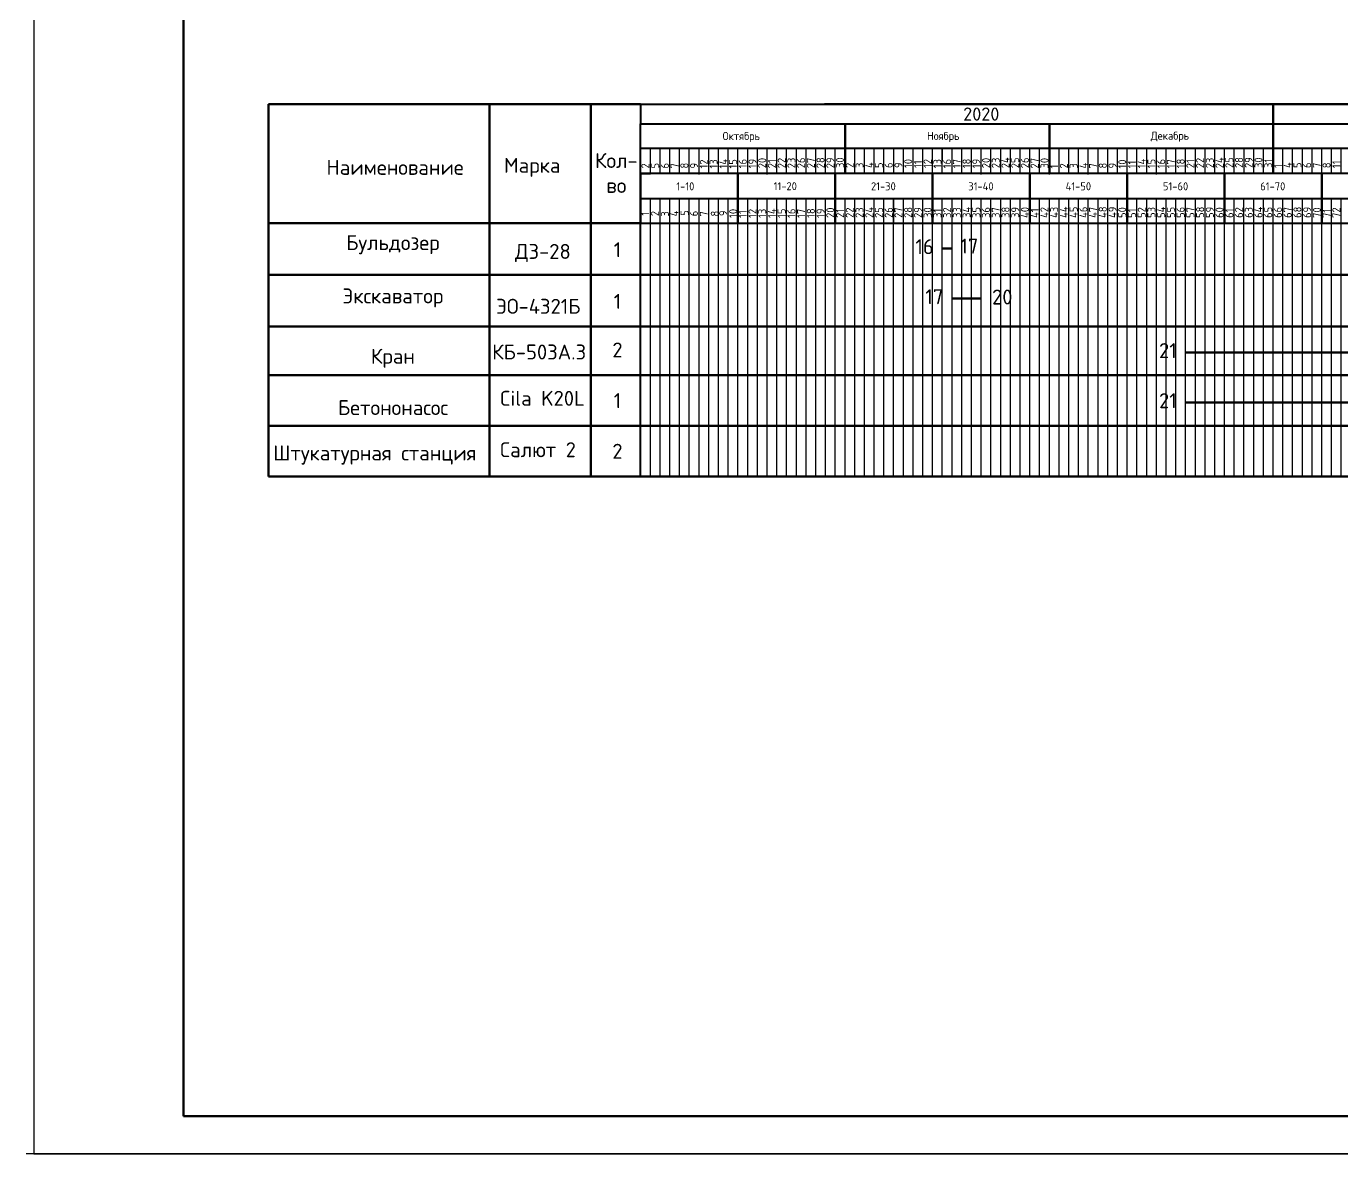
# Model space of a CAD drawing. Header units: millimetres. Extents: x -782 to 10910, y 3841 to 9763.
# Drawn here: x 3174.9 to 3350.6, y 8032.5 to 8183.1 of the extents above; entities that cross this region are included whole.
import ezdxf

# ---------------------------------------------------------------- set-up
doc = ezdxf.new("R2010")
doc.units = ezdxf.units.MM
doc.layers.add('05', color=7, linetype='Continuous', lineweight=50)
doc.layers.add('Штампы&Таблицы', color=1, linetype='Continuous', lineweight=70)
doc.layers.add('1STAIR2D', color=30, linetype='Continuous')
doc.layers.add('A0-08', color=101, linetype='Continuous')
doc.styles.add('GOST-2.304_Type-B', font='GOST_Common.ttf')
doc.styles.add('Isocpeur', font='isocpeur.ttf')
doc.styles.get("Standard").update_dxf_attribs({"font": 'isocpeur.ttf'})

msp = doc.modelspace()

# ---------------------------------------------------------------- linework, layer by layer
at = {"lineweight": 50}
for p, q in [((3207.26283, 8172.718009), (3207.263003, 8122.987953)), ((3207.262831, 8172.718009), (3256.981602, 8172.718009)), ((3236.794323, 8172.718009), (3236.794323, 8122.988062)), ((3250.310925, 8172.718009), (3250.311097, 8122.988112)), ((3341.482254, 8163.466761), (3341.482254, 8172.718009)), ((3284.282605, 8163.422195), (3284.282605, 8170.081709)), ((3311.583347, 8163.437413), (3311.583347, 8170.096928)), ((3269.981602, 8156.797852), (3269.981602, 8163.415446)), ((3282.981602, 8156.782467), (3282.981602, 8163.415446)), ((3295.981602, 8156.782467), (3295.981602, 8163.415446)), ((3308.981602, 8156.751696), (3308.981602, 8163.415446)), ((3321.981602, 8156.767082), (3321.981602, 8163.415446)), ((3334.981602, 8156.782467), (3334.981602, 8163.415446)), ((3347.981602, 8156.797852), (3347.981602, 8163.415446)), ((3207.26283, 8156.813238), (3256.981601, 8156.813238)), ((3297.281579, 8153.427345), (3298.581601, 8153.427345)), ((3207.26283, 8149.911071), (3997.981602, 8149.911071)), ((3298.581579, 8146.735921), (3302.481601, 8146.735921)), ((3207.262799, 8143.008905), (3997.981601, 8143.012144)), ((3329.781579, 8139.538037), (3671.681579, 8139.538037)), ((3207.26283, 8136.518067), (3997.981601, 8136.521306)), ((3329.781571, 8132.846824), (3671.681571, 8132.846824)), ((3207.26283, 8129.75301), (3997.981727, 8129.75594)), ((3207.26283, 8122.987953), (3997.981602, 8122.990883)), ((3207.26283, 8122.987953), (3997.981602, 8122.990883))]:
    msp.add_line(p, q, dxfattribs=at)
at = {"lineweight": -3}
for p, q in [((3256.982794, 8163.507719), (3256.983574, 8166.827387)), ((3258.282731, 8163.504613), (3258.282668, 8166.83114)), ((3259.582794, 8163.415446), (3259.583574, 8166.735115)), ((3260.882731, 8163.504613), (3260.883511, 8166.824282)), ((3266.082731, 8163.433176), (3266.082668, 8166.759703)), ((3267.382668, 8163.522343), (3267.382605, 8166.84887)), ((3268.682731, 8163.415619), (3268.683512, 8166.735287)), ((3269.982668, 8163.522343), (3269.983448, 8166.842012)), ((3275.182668, 8163.433349), (3275.182605, 8166.759875)), ((3276.482605, 8163.540073), (3276.482542, 8166.8666)), ((3277.782668, 8163.433349), (3277.783449, 8166.753017)), ((3279.082605, 8163.522516), (3279.083386, 8166.842184)), ((3281.682668, 8163.446389), (3281.683449, 8166.766058)), ((3284.282605, 8163.451078), (3284.282542, 8166.777605)), ((3285.582542, 8163.540246), (3285.582479, 8166.866773)), ((3286.882605, 8163.451078), (3286.883386, 8166.770747)), ((3288.182542, 8163.540246), (3288.183322, 8166.859914)), ((3293.382542, 8163.468808), (3293.382479, 8166.795335)), ((3294.682479, 8163.557976), (3294.682416, 8166.884503)), ((3294.682542, 8163.482022), (3294.683323, 8166.80169)), ((3295.982542, 8163.451251), (3295.983323, 8166.77092)), ((3297.282482, 8163.417516), (3297.283262, 8166.737185)), ((3302.482479, 8163.468981), (3302.482416, 8166.795508)), ((3303.782419, 8163.435246), (3303.782356, 8166.761773)), ((3305.082479, 8163.468981), (3305.08326, 8166.78865)), ((3306.382419, 8163.417689), (3306.383199, 8166.737357)), ((3307.68248, 8163.451423), (3307.68326, 8166.771092)), ((3308.982479, 8163.507719), (3308.98326, 8166.827387)), ((3311.582479, 8163.415446), (3311.58326, 8166.735115)), ((3312.882356, 8163.435419), (3312.882293, 8166.761946)), ((3315.482356, 8163.435419), (3315.483136, 8166.755087)), ((3318.082416, 8163.433176), (3318.082353, 8166.759703)), ((3320.682417, 8163.415619), (3320.683197, 8166.735287)), ((3321.982293, 8163.453149), (3321.98223, 8166.779676)), ((3324.582293, 8163.453149), (3324.583073, 8166.772817)), ((3327.182354, 8163.433349), (3327.18229, 8166.759875)), ((3329.782354, 8163.433349), (3329.783134, 8166.753017)), ((3331.08223, 8163.470879), (3331.082167, 8166.797405)), ((3333.68223, 8163.453321), (3333.683011, 8166.77299)), ((3333.682354, 8163.446389), (3333.683134, 8166.766058)), ((3336.28229, 8163.451078), (3336.282227, 8166.777605)), ((3338.88229, 8163.451078), (3338.883071, 8166.770747)), ((3340.182167, 8163.471051), (3340.182104, 8166.797578)), ((3342.782167, 8163.471051), (3342.782947, 8166.79072)), ((3345.382227, 8163.468808), (3345.382164, 8166.795335)), ((3346.682228, 8163.482022), (3346.683008, 8166.80169)), ((3347.982228, 8163.451251), (3347.983008, 8166.77092)), ((3349.282104, 8163.488781), (3349.282041, 8166.815308))]:
    msp.add_line(p, q, dxfattribs=at)
at = {"lineweight": 25}
for p, q in [((3256.982794, 8163.394571), (3256.982794, 8166.718754)), ((3258.282794, 8163.384675), (3258.282794, 8166.708858)), ((3259.582731, 8163.473843), (3259.582731, 8166.798025)), ((3260.882794, 8163.384675), (3260.882794, 8166.708858)), ((3262.182731, 8163.473843), (3262.182731, 8166.798025)), ((3262.182794, 8163.384675), (3262.182794, 8166.708858)), ((3263.482731, 8163.473843), (3263.482731, 8166.798025)), ((3263.482794, 8163.353905), (3263.482794, 8166.678087)), ((3264.782731, 8163.443072), (3264.782731, 8166.767254)), ((3264.782794, 8163.323134), (3264.782794, 8166.647316)), ((3266.082731, 8163.412301), (3266.082731, 8166.736484)), ((3267.382731, 8163.384848), (3267.382731, 8166.70903)), ((3268.682668, 8163.491573), (3268.682668, 8166.815755)), ((3269.982731, 8163.384848), (3269.982731, 8166.70903)), ((3271.282668, 8163.491573), (3271.282668, 8166.815755)), ((3271.282731, 8163.384848), (3271.282731, 8166.70903)), ((3272.582668, 8163.491573), (3272.582668, 8166.815755)), ((3272.582731, 8163.354077), (3272.582731, 8166.678259)), ((3273.882668, 8163.460802), (3273.882668, 8166.784984)), ((3273.882731, 8163.323307), (3273.882731, 8166.647489)), ((3275.182668, 8163.430031), (3275.182668, 8166.754214)), ((3276.482668, 8163.402578), (3276.482668, 8166.72676)), ((3277.782605, 8163.491745), (3277.782605, 8166.815927)), ((3279.082668, 8163.402578), (3279.082668, 8166.72676)), ((3280.382605, 8163.491745), (3280.382605, 8166.815927)), ((3280.382668, 8163.402578), (3280.382668, 8166.72676)), ((3281.682605, 8163.491745), (3281.682605, 8166.815927)), ((3281.682668, 8163.371807), (3281.682668, 8166.695989)), ((3282.982605, 8163.460975), (3282.982605, 8166.785157)), ((3282.982668, 8163.341037), (3282.982668, 8166.665219)), ((3284.282605, 8163.430204), (3284.282605, 8166.754386)), ((3285.582605, 8163.420308), (3285.582605, 8166.74449)), ((3286.882542, 8163.509475), (3286.882542, 8166.833657)), ((3288.182605, 8163.420308), (3288.182605, 8166.74449)), ((3289.482542, 8163.509475), (3289.482542, 8166.833657)), ((3289.482605, 8163.420308), (3289.482605, 8166.74449)), ((3290.782542, 8163.509475), (3290.782542, 8166.833657)), ((3290.782605, 8163.389537), (3290.782605, 8166.713719)), ((3292.082542, 8163.478704), (3292.082542, 8166.802887)), ((3292.082605, 8163.358766), (3292.082605, 8166.682949)), ((3293.382542, 8163.447934), (3293.382542, 8166.772116)), ((3294.682542, 8163.42048), (3294.682542, 8166.744663)), ((3295.982482, 8163.386746), (3295.982482, 8166.710928)), ((3297.282542, 8163.42048), (3297.282542, 8166.744663)), ((3298.582482, 8163.386746), (3298.582482, 8166.710928)), ((3298.582542, 8163.42048), (3298.582542, 8166.744663)), ((3299.882482, 8163.386746), (3299.882482, 8166.710928)), ((3299.882542, 8163.38971), (3299.882542, 8166.713892)), ((3301.182482, 8163.355975), (3301.182482, 8166.680157)), ((3301.182542, 8163.358939), (3301.182542, 8166.683121)), ((3302.482482, 8163.325204), (3302.482482, 8166.649386)), ((3303.782479, 8163.43821), (3303.782479, 8166.762392)), ((3305.082419, 8163.386918), (3305.082419, 8166.7111)), ((3306.382479, 8163.43821), (3306.382479, 8166.762392)), ((3307.682419, 8163.386918), (3307.682419, 8166.7111)), ((3307.682479, 8163.476948), (3307.682479, 8166.80113)), ((3307.682479, 8163.43821), (3307.682479, 8166.762392)), ((3308.982419, 8163.386918), (3308.982419, 8166.7111)), ((3308.982479, 8163.40744), (3308.982479, 8166.731622)), ((3310.282419, 8163.356147), (3310.282419, 8166.68033)), ((3310.282479, 8163.384675), (3310.282479, 8166.708858)), ((3311.582419, 8163.325377), (3311.582419, 8166.649559)), ((3312.882479, 8163.384675), (3312.882479, 8166.708858)), ((3314.182356, 8163.404648), (3314.182356, 8166.72883)), ((3314.182479, 8163.384675), (3314.182479, 8166.708858)), ((3315.482479, 8163.353905), (3315.482479, 8166.678087)), ((3316.782356, 8163.404648), (3316.782356, 8166.72883)), ((3316.782479, 8163.323134), (3316.782479, 8166.647316)), ((3318.082356, 8163.404648), (3318.082356, 8166.72883)), ((3319.382356, 8163.373877), (3319.382356, 8166.69806)), ((3319.382417, 8163.384848), (3319.382417, 8166.70903)), ((3320.682356, 8163.343107), (3320.682356, 8166.667289)), ((3321.982417, 8163.384848), (3321.982417, 8166.70903)), ((3323.282293, 8163.422378), (3323.282293, 8166.74656)), ((3323.282417, 8163.384848), (3323.282417, 8166.70903)), ((3324.582417, 8163.354077), (3324.582417, 8166.678259)), ((3325.882293, 8163.422378), (3325.882293, 8166.74656)), ((3325.882417, 8163.323307), (3325.882417, 8166.647489)), ((3327.182293, 8163.422378), (3327.182293, 8166.74656)), ((3328.482293, 8163.391607), (3328.482293, 8166.71579)), ((3328.482354, 8163.402578), (3328.482354, 8166.72676)), ((3329.782293, 8163.360837), (3329.782293, 8166.685019)), ((3331.082354, 8163.402578), (3331.082354, 8166.72676)), ((3332.38223, 8163.422551), (3332.38223, 8166.746733)), ((3332.382354, 8163.402578), (3332.382354, 8166.72676)), ((3333.682354, 8163.371807), (3333.682354, 8166.695989)), ((3334.98223, 8163.422551), (3334.98223, 8166.746733)), ((3334.982354, 8163.341037), (3334.982354, 8166.665219)), ((3336.28223, 8163.422551), (3336.28223, 8166.746733)), ((3337.58223, 8163.39178), (3337.58223, 8166.715962)), ((3337.58229, 8163.420308), (3337.58229, 8166.74449)), ((3338.88223, 8163.361009), (3338.88223, 8166.685191)), ((3340.18229, 8163.420308), (3340.18229, 8166.74449)), ((3341.482167, 8163.44028), (3341.482167, 8166.764463)), ((3341.48229, 8163.420308), (3341.48229, 8166.74449)), ((3342.78229, 8163.389537), (3342.78229, 8166.713719)), ((3344.082167, 8163.44028), (3344.082167, 8166.764463)), ((3344.08229, 8163.358766), (3344.08229, 8166.682949)), ((3345.382167, 8163.44028), (3345.382167, 8166.764463)), ((3346.682167, 8163.40951), (3346.682167, 8166.733692)), ((3346.682228, 8163.42048), (3346.682228, 8166.744663)), ((3347.982167, 8163.378739), (3347.982167, 8166.702921)), ((3349.282228, 8163.42048), (3349.282228, 8166.744663)), ((3350.582105, 8163.387781), (3350.582105, 8166.711963)), ((3350.582228, 8163.42048), (3350.582228, 8166.744663)), ((3256.981602, 8163.415446), (3258.281602, 8163.415446)), ((3256.981602, 8160.122034), (3258.281602, 8160.122034)), ((3258.281601, 8122.988142), (3258.281601, 8160.106649)), ((3258.281602, 8156.797852), (3258.281602, 8160.122034)), ((3258.281602, 8156.797852), (3258.281602, 8160.122034)), ((3259.581601, 8122.988147), (3259.581601, 8160.106649)), ((3259.581602, 8156.797852), (3259.581602, 8160.122034)), ((3259.581602, 8156.797852), (3259.581602, 8160.122034)), ((3260.881601, 8122.988152), (3260.881601, 8160.106649)), ((3260.881602, 8156.797852), (3260.881602, 8160.13742)), ((3262.181601, 8122.988156), (3262.181601, 8160.106649)), ((3262.181602, 8156.782467), (3262.181602, 8160.106649)), ((3262.181602, 8156.782467), (3262.181602, 8160.106649)), ((3263.481601, 8122.988161), (3263.481601, 8160.106649)), ((3263.481602, 8156.782467), (3263.481602, 8160.106649)), ((3263.481602, 8156.782467), (3263.481602, 8160.106649)), ((3264.781601, 8122.988166), (3264.781601, 8160.106649)), ((3264.781602, 8156.782467), (3264.781602, 8160.122034)), ((3266.081601, 8122.988171), (3266.081601, 8160.106649)), ((3266.081602, 8156.797852), (3266.081602, 8160.122034)), ((3266.081602, 8156.797852), (3266.081602, 8160.122034)), ((3267.381601, 8122.988176), (3267.381601, 8160.106649)), ((3267.381602, 8156.797852), (3267.381602, 8160.122034)), ((3267.381602, 8156.797852), (3267.381602, 8160.122034)), ((3268.681601, 8122.98818), (3268.681601, 8160.106649)), ((3268.681602, 8156.797852), (3268.681602, 8160.13742)), ((3269.981601, 8122.988185), (3269.981601, 8160.106649)), ((3269.981602, 8156.797852), (3269.981602, 8160.122034)), ((3271.281601, 8122.98819), (3271.281601, 8160.106649)), ((3271.281602, 8156.797852), (3271.281602, 8160.122034)), ((3271.281602, 8156.797852), (3271.281602, 8160.122034)), ((3272.581601, 8122.988195), (3272.581601, 8160.106649)), ((3272.581602, 8156.797852), (3272.581602, 8160.13742)), ((3273.881601, 8122.9882), (3273.881601, 8160.106649)), ((3273.881602, 8156.797852), (3273.881602, 8160.122034)), ((3273.881602, 8156.797852), (3273.881602, 8160.122034)), ((3275.181601, 8122.988205), (3275.181601, 8160.106649)), ((3275.181602, 8156.797852), (3275.181602, 8160.122034)), ((3275.181602, 8156.797852), (3275.181602, 8160.122034)), ((3276.481601, 8122.988209), (3276.481601, 8160.106649)), ((3276.481602, 8156.797852), (3276.481602, 8160.13742)), ((3277.781601, 8122.988214), (3277.781601, 8160.106649)), ((3277.781602, 8156.797852), (3277.781602, 8160.122034)), ((3277.781602, 8156.797852), (3277.781602, 8160.122034)), ((3279.081601, 8122.988219), (3279.081601, 8160.106649)), ((3279.081602, 8156.797852), (3279.081602, 8160.122034)), ((3279.081602, 8156.797852), (3279.081602, 8160.122034)), ((3280.381601, 8122.988224), (3280.381601, 8160.106649)), ((3280.381602, 8156.797852), (3280.381602, 8160.13742)), ((3281.681601, 8122.988229), (3281.681601, 8160.106649)), ((3281.681602, 8156.782467), (3281.681602, 8160.106649)), ((3281.681602, 8156.782467), (3281.681602, 8160.106649)), ((3282.981601, 8122.988233), (3282.981601, 8160.106649)), ((3282.981602, 8156.782467), (3282.981602, 8160.106649)), ((3284.281601, 8122.988238), (3284.281601, 8160.106649)), ((3284.281602, 8156.782467), (3284.281602, 8160.122034)), ((3285.581601, 8122.988243), (3285.581601, 8160.106649)), ((3285.581602, 8156.767082), (3285.581602, 8160.091264)), ((3285.581602, 8156.767082), (3285.581602, 8160.091264)), ((3286.881601, 8122.988248), (3286.881601, 8160.106649)), ((3286.881602, 8156.767082), (3286.881602, 8160.091264)), ((3286.881602, 8156.767082), (3286.881602, 8160.091264)), ((3288.181601, 8122.988253), (3288.181601, 8160.106649)), ((3288.181601, 8122.988253), (3288.181601, 8160.106649)), ((3288.181602, 8156.767082), (3288.181602, 8160.106649)), ((3289.481601, 8122.988258), (3289.481601, 8160.106649)), ((3289.481602, 8156.782467), (3289.481602, 8160.106649)), ((3289.481602, 8156.782467), (3289.481602, 8160.106649)), ((3290.781601, 8122.988262), (3290.781601, 8160.106649)), ((3290.781602, 8156.782467), (3290.781602, 8160.106649)), ((3290.781602, 8156.782467), (3290.781602, 8160.106649)), ((3292.081601, 8122.988267), (3292.081601, 8160.106649)), ((3292.081602, 8156.782467), (3292.081602, 8160.122034)), ((3293.381601, 8122.988272), (3293.381601, 8160.106649)), ((3293.381602, 8156.782467), (3293.381602, 8160.106649)), ((3293.381602, 8156.782467), (3293.381602, 8160.106649)), ((3294.681601, 8122.988277), (3294.681601, 8160.106649)), ((3294.681602, 8156.782467), (3294.681602, 8160.106649)), ((3294.681602, 8156.782467), (3294.681602, 8160.106649)), ((3295.981601, 8122.988282), (3295.981601, 8160.106649)), ((3297.281601, 8122.988286), (3297.281601, 8160.106649)), ((3297.281602, 8156.782467), (3297.281602, 8160.106649)), ((3297.281602, 8156.782467), (3297.281602, 8160.106649)), ((3298.581601, 8122.988291), (3298.581601, 8160.106649)), ((3298.581602, 8156.782467), (3298.581602, 8160.106649)), ((3298.581602, 8156.782467), (3298.581602, 8160.106649)), ((3299.881601, 8122.988296), (3299.881601, 8160.106649)), ((3299.881602, 8156.782467), (3299.881602, 8160.122034)), ((3301.181601, 8122.988301), (3301.181601, 8160.106649)), ((3301.181602, 8156.782467), (3301.181602, 8160.106649)), ((3301.181602, 8156.782467), (3301.181602, 8160.106649)), ((3302.481601, 8122.988306), (3302.481601, 8160.106649)), ((3302.481602, 8156.782467), (3302.481602, 8160.106649)), ((3302.481602, 8156.782467), (3302.481602, 8160.106649)), ((3303.781601, 8122.988311), (3303.781601, 8160.106649)), ((3303.781601, 8122.988311), (3303.781601, 8160.106649)), ((3303.781602, 8156.782467), (3303.781602, 8160.122034)), ((3305.081601, 8122.988315), (3305.081601, 8160.106649)), ((3305.081602, 8156.767082), (3305.081602, 8160.091264)), ((3305.081602, 8156.767082), (3305.081602, 8160.091264)), ((3306.381601, 8122.98832), (3306.381601, 8160.106649)), ((3306.381602, 8156.767082), (3306.381602, 8160.091264)), ((3306.381602, 8156.767082), (3306.381602, 8160.091264)), ((3307.681601, 8122.988325), (3307.681601, 8160.106649)), ((3307.681602, 8156.767082), (3307.681602, 8160.106649)), ((3308.981601, 8122.98833), (3308.981601, 8160.106649)), ((3308.981602, 8156.751696), (3308.981602, 8160.075878)), ((3310.281601, 8122.988335), (3310.281601, 8160.106649)), ((3310.281602, 8156.751696), (3310.281602, 8160.075878)), ((3310.281602, 8156.751696), (3310.281602, 8160.075878)), ((3311.581601, 8122.988339), (3311.581601, 8160.106649)), ((3311.581602, 8156.751696), (3311.581602, 8160.091264)), ((3312.881601, 8122.988344), (3312.881601, 8160.106649)), ((3312.881602, 8156.767082), (3312.881602, 8160.091264)), ((3312.881602, 8156.767082), (3312.881602, 8160.091264)), ((3314.181601, 8122.988349), (3314.181601, 8160.106649)), ((3314.181602, 8156.767082), (3314.181602, 8160.091264)), ((3314.181602, 8156.767082), (3314.181602, 8160.091264)), ((3315.481601, 8122.988354), (3315.481601, 8160.106649)), ((3315.481602, 8156.767082), (3315.481602, 8160.106649)), ((3316.781601, 8122.988359), (3316.781601, 8160.106649)), ((3316.781602, 8156.767082), (3316.781602, 8160.091264)), ((3316.781602, 8156.767082), (3316.781602, 8160.091264)), ((3318.081601, 8122.988363), (3318.081601, 8160.106649)), ((3318.081602, 8156.767082), (3318.081602, 8160.091264)), ((3318.081602, 8156.767082), (3318.081602, 8160.091264)), ((3319.381601, 8122.988368), (3319.381601, 8160.106649)), ((3319.381602, 8156.767082), (3319.381602, 8160.106649)), ((3320.681601, 8122.988373), (3320.681601, 8160.106649)), ((3320.681602, 8156.767082), (3320.681602, 8160.091264)), ((3320.681602, 8156.767082), (3320.681602, 8160.091264)), ((3321.981601, 8122.988378), (3321.981601, 8160.106649)), ((3321.981602, 8156.767082), (3321.981602, 8160.091264)), ((3323.281601, 8122.988383), (3323.281601, 8160.106649)), ((3323.281602, 8156.767082), (3323.281602, 8160.106649)), ((3324.581601, 8122.988388), (3324.581601, 8160.106649)), ((3324.581602, 8156.767082), (3324.581602, 8160.091264)), ((3324.581602, 8156.767082), (3324.581602, 8160.091264)), ((3325.881601, 8122.988392), (3325.881601, 8160.106649)), ((3325.881602, 8156.767082), (3325.881602, 8160.091264)), ((3325.881602, 8156.767082), (3325.881602, 8160.091264)), ((3327.181601, 8122.988397), (3327.181601, 8160.106649)), ((3327.181602, 8156.767082), (3327.181602, 8160.106649)), ((3328.481601, 8122.988402), (3328.481601, 8160.106649)), ((3328.481602, 8156.797852), (3328.481602, 8160.122034)), ((3328.481602, 8156.797852), (3328.481602, 8160.122034)), ((3329.781601, 8122.988407), (3329.781601, 8160.106649)), ((3329.781602, 8156.797852), (3329.781602, 8160.122034)), ((3329.781602, 8156.797852), (3329.781602, 8160.122034)), ((3331.081601, 8122.988412), (3331.081601, 8160.106649)), ((3331.081602, 8156.797852), (3331.081602, 8160.13742)), ((3332.381601, 8122.988416), (3332.381601, 8160.106649)), ((3332.381602, 8156.782467), (3332.381602, 8160.106649)), ((3332.381602, 8156.782467), (3332.381602, 8160.106649)), ((3333.681601, 8122.988421), (3333.681601, 8160.106649)), ((3333.681602, 8156.782467), (3333.681602, 8160.106649)), ((3333.681602, 8156.782467), (3333.681602, 8160.106649)), ((3334.981601, 8122.988426), (3334.981601, 8160.106649)), ((3336.281601, 8122.988431), (3336.281601, 8160.106649)), ((3336.281602, 8156.797852), (3336.281602, 8160.122034)), ((3336.281602, 8156.797852), (3336.281602, 8160.122034)), ((3337.581601, 8122.988436), (3337.581601, 8160.106649)), ((3337.581602, 8156.797852), (3337.581602, 8160.122034)), ((3337.581602, 8156.797852), (3337.581602, 8160.122034)), ((3338.881601, 8122.988441), (3338.881601, 8160.106649)), ((3338.881602, 8156.797852), (3338.881602, 8160.13742)), ((3340.181601, 8122.988445), (3340.181601, 8160.106649)), ((3340.181602, 8156.797852), (3340.181602, 8160.122034)), ((3340.181602, 8156.797852), (3340.181602, 8160.122034)), ((3341.481601, 8122.98845), (3341.481601, 8160.106649)), ((3341.481602, 8156.797852), (3341.481602, 8160.122034)), ((3341.481602, 8156.797852), (3341.481602, 8160.122034)), ((3342.781601, 8122.988455), (3342.781601, 8160.106649)), ((3342.781602, 8156.797852), (3342.781602, 8160.13742)), ((3344.081601, 8122.98846), (3344.081601, 8160.106649)), ((3344.081602, 8156.797852), (3344.081602, 8160.122034)), ((3344.081602, 8156.797852), (3344.081602, 8160.122034)), ((3345.381601, 8122.988465), (3345.381601, 8160.106649)), ((3345.381602, 8156.797852), (3345.381602, 8160.122034)), ((3345.381602, 8156.797852), (3345.381602, 8160.122034)), ((3346.681601, 8122.988469), (3346.681601, 8160.106649)), ((3346.681602, 8156.797852), (3346.681602, 8160.13742)), ((3347.981601, 8122.988474), (3347.981601, 8160.106649)), ((3347.981602, 8156.797852), (3347.981602, 8160.122034)), ((3349.281601, 8122.988479), (3349.281601, 8160.106649)), ((3349.281602, 8156.797852), (3349.281602, 8160.122034)), ((3349.281602, 8156.797852), (3349.281602, 8160.122034)), ((3350.581601, 8122.988484), (3350.581601, 8160.106649)), ((3350.581602, 8156.797852), (3350.581602, 8160.13742))]:
    msp.add_line(p, q, dxfattribs=at)
at = {"layer": '05'}
msp.add_line((3281.548042, 8172.718009), (3410.631699, 8172.718009), dxfattribs=at)
at = {"layer": '1STAIR2D', "color": 0}
for p, q in [((3175.912801, 8626.512194), (3175.912801, 8032.512194)), ((3175.912801, 8032.512194), (4015.912801, 8032.512194))]:
    msp.add_line(p, q, dxfattribs=at)
at = {"layer": '1STAIR2D', "color": 0, "lineweight": 100}
for p, q in [((3195.912801, 8621.512194), (3195.912801, 8037.512194)), ((3195.912801, 8037.512194), (4010.912801, 8037.512194))]:
    msp.add_line(p, q, dxfattribs=at)
at = {"layer": 'A0-08', "color": 0, "lineweight": 40}
for p, q in [((3256.981602, 8172.718009), (3256.981602, 8170.096928)), ((3256.981602, 8172.718009), (3997.981602, 8172.718009)), ((3256.981602, 8172.718009), (3997.981602, 8172.718009)), ((3281.548042, 8172.718009), (3997.981602, 8172.718009)), ((3310.466996, 8172.718009), (3997.981602, 8172.718009)), ((3256.981602, 8163.415446), (3256.981602, 8170.096928)), ((3256.981602, 8170.096928), (3997.981602, 8170.096928)), ((3256.981602, 8156.813238), (3256.981602, 8166.724243)), ((3256.983574, 8166.827387), (3997.983574, 8166.827387)), ((3256.981551, 8122.988137), (3256.981601, 8163.430831)), ((3256.981602, 8163.415446), (3256.981602, 8160.106649)), ((3256.982794, 8163.507719), (3997.982794, 8163.507719)), ((3256.981602, 8160.122034), (3256.981602, 8156.813238)), ((3256.981602, 8160.106649), (3997.981602, 8160.106649)), ((3256.981602, 8156.813238), (3997.981602, 8156.813238))]:
    msp.add_line(p, q, dxfattribs=at)
at = {"layer": 'A0-08', "color": 0, "lineweight": 25}
for p, q in [((3256.981602, 8160.106649), (3258.691574, 8160.106649)), ((3256.981602, 8160.106649), (3258.691574, 8160.106649)), ((3257.559201, 8160.106649), (3259.269174, 8160.106649)), ((3256.981602, 8156.813238), (3258.691574, 8156.813238)), ((3256.981602, 8156.813238), (3258.691574, 8156.813238)), ((3257.559201, 8156.813238), (3259.269174, 8156.813238)), ((3275.7913, 8156.813238), (3552.806853, 8156.813238)), ((3275.7913, 8156.797852), (3552.806853, 8156.797852)), ((3283.542234, 8156.813238), (3552.806853, 8156.813238)), ((3283.542234, 8156.797852), (3552.806853, 8156.797852)), ((3294.600998, 8156.813238), (3295.455984, 8156.813238)), ((3294.600998, 8156.797852), (3295.455984, 8156.797852)), ((3311.254282, 8156.813238), (3552.806853, 8156.813238)), ((3311.254282, 8156.813238), (3552.806853, 8156.813238)), ((3311.254282, 8156.797852), (3552.806853, 8156.797852)), ((3311.254282, 8156.797852), (3552.806853, 8156.797852)), ((3349.200998, 8156.813238), (3350.055984, 8156.813238)), ((3349.200998, 8156.797852), (3350.055984, 8156.797852))]:
    msp.add_line(p, q, dxfattribs=at)
at = {"layer": 'Штампы&Таблицы', "color": 0, "lineweight": 25}
msp.add_line((4015.912948, 8032.512377), (3174.912948, 8032.512377), dxfattribs=at)

# ---------------------------------------------------------------- texts
msp.add_text('2020', height=1.7683557).set_placement((3300.067027, 8170.50424))
at = {"char_height": 2, "attachment_point": 5, "style": 'Isocpeur'}
for s, insert, width in [('Кол-\\Pво', (3253.72965, 8163.518807), 10.14758541), ('{\\C256;Наименование}', (3224.175473, 8164.270532), 33.82528471), ('Марка', (3242.493883, 8164.270532), 6.76505694), ('{\\C256;Бульдозер}', (3223.883749, 8153.946545), 28.48445028), ('ДЗ-28', (3243.927074, 8152.831486), 14.24222514), ('1', (3253.882816, 8153.267497), 14.24222514), ('{\\C256;Экскаватор}', (3223.883836, 8146.825433), 28.48445028), ('ЭО-4321Б', (3243.3101, 8145.710374), 14.24222514), ('1', (3253.882816, 8146.365331), 14.24222514), ('Кран ', (3223.88364, 8138.771933), 28.48445028), ('КБ-503А.3', (3243.420003, 8139.606012), 28.48445028), ('2', (3253.882816, 8139.874493), 14.24222514), ('{\\C256;Cila K20L}', (3243.838936, 8133.417867), 14.24222514), ('1', (3253.882816, 8133.10942), 14.24222514), ('{\\C256;Бетононасос}', (3223.883611, 8132.182531), 28.48445028), ('{\\C256;Штукатурная станция}', (3221.470935, 8125.840688), 28.48445028), ('Салют 2', (3243.267544, 8126.553736), 14.24222514), ('2', (3253.882841, 8126.344363), 14.24222514)]:
    msp.add_mtext(s, dxfattribs=dict(at, insert=insert, width=width))
at = {"char_height": 2, "width": 12.36883474, "attachment_point": 5}
for s, insert in [('16', (3294.912307, 8153.680836)), ('17', (3300.888465, 8153.75519)), ('17', (3296.212307, 8146.989412)), ('20', (3305.287901, 8146.950173)), ('21', (3327.412307, 8139.791529)), ('21', (3327.412299, 8133.100315))]:
    msp.add_mtext(s, dxfattribs=dict(at, insert=insert))
at = {"layer": 'A0-08', "color": 0, "lineweight": 25, "style": 'GOST-2.304_Type-B'}
for s, p in [('Октябрь', (3267.93226, 8167.924939)), ('Ноябрь', (3295.233002, 8167.940158)), ('Декабрь', (3325.131909, 8167.969506)), ('1-10', (3261.746272, 8161.205756)), ('11-20', (3274.746272, 8161.221141)), ('21-30', (3287.746272, 8161.205756)), ('31-40', (3300.746272, 8161.205756)), ('41-50', (3313.746272, 8161.205756)), ('51-60', (3326.746272, 8161.205756)), ('61-70', (3339.746272, 8161.205756))]:
    msp.add_text(s, height=1.0687328, dxfattribs=at).set_placement(p)
for s, height, p in [('2', 1.068733, (3258.156037, 8164.120128)), ('5', 1.068733, (3259.456037, 8164.120128)), ('6', 1.068733, (3260.756037, 8164.120128)), ('7', 1.068733, (3262.056037, 8164.120128)), ('8', 1.068733, (3263.356037, 8164.120128)), ('9', 1.068733, (3264.656037, 8164.120128)), ('12', 1.0687328, (3265.956037, 8164.120128)), ('13', 1.0687328, (3267.256037, 8164.120128)), ('14', 1.0687328, (3268.556037, 8164.120128)), ('15', 1.0687328, (3269.856037, 8164.120128)), ('16', 1.0687328, (3271.155974, 8164.150899)), ('19', 1.0687328, (3272.455974, 8164.150899)), ('20', 1.0687328, (3273.755974, 8164.150899)), ('21', 1.0687328, (3275.055974, 8164.150899)), ('22', 1.0687328, (3276.355974, 8164.150899)), ('23', 1.0687328, (3277.655974, 8164.150899)), ('26', 1.0687328, (3278.955974, 8164.150899)), ('27', 1.0687328, (3280.255974, 8164.150899)), ('28', 1.0687328, (3281.555974, 8164.150899)), ('29', 1.0687328, (3282.855974, 8164.150899)), ('30', 1.0687328, (3284.155848, 8164.186531)), ('2', 1.068733, (3285.455848, 8164.186531)), ('3', 1.068733, (3286.755848, 8164.186531)), ('4', 1.068733, (3288.055848, 8164.186531)), ('5', 1.068733, (3289.355848, 8164.186531)), ('6', 1.068733, (3290.655848, 8164.186531)), ('9', 1.068733, (3291.955848, 8164.186531)), ('10', 1.0687328, (3293.255848, 8164.186531)), ('11', 1.0687328, (3294.555848, 8164.186531)), ('12', 1.0687328, (3295.855848, 8164.186531)), ('13', 1.0687328, (3297.155785, 8164.155933)), ('16', 1.0687328, (3298.455785, 8164.155933)), ('17', 1.0687328, (3299.755785, 8164.155933)), ('18', 1.0687328, (3301.055785, 8164.155933)), ('19', 1.0687328, (3302.355785, 8164.155933)), ('20', 1.0687328, (3303.655785, 8164.155933)), ('23', 1.0687328, (3304.955785, 8164.155933)), ('24', 1.0687328, (3306.255785, 8164.155933)), ('25', 1.0687328, (3307.555785, 8164.155933)), ('26', 1.0687328, (3308.855785, 8164.155933)), ('27', 1.0687328, (3310.155722, 8164.120128)), ('30', 1.0687328, (3311.455722, 8164.120128)), ('1', 1.068733, (3312.755722, 8164.120128)), ('2', 1.068733, (3314.055722, 8164.120128)), ('3', 1.068733, (3315.355722, 8164.120128)), ('4', 1.068733, (3316.655722, 8164.120128)), ('7', 1.068733, (3317.955722, 8164.120128)), ('8', 1.068733, (3319.255722, 8164.120128)), ('9', 1.068733, (3320.555722, 8164.120128)), ('10', 1.0687328, (3321.855722, 8164.120128)), ('11', 1.0687328, (3323.15566, 8164.150899)), ('14', 1.0687328, (3324.45566, 8164.150899)), ('15', 1.0687328, (3325.75566, 8164.150899)), ('16', 1.0687328, (3327.05566, 8164.150899)), ('17', 1.0687328, (3328.35566, 8164.150899)), ('18', 1.0687328, (3329.65566, 8164.150899)), ('21', 1.0687328, (3330.95566, 8164.150899)), ('22', 1.0687328, (3332.25566, 8164.150899)), ('23', 1.0687328, (3333.55566, 8164.150899)), ('24', 1.0687328, (3334.85566, 8164.150899)), ('25', 1.0687328, (3336.155533, 8164.186531)), ('28', 1.0687328, (3337.455533, 8164.186531)), ('29', 1.0687328, (3338.755533, 8164.186531)), ('30', 1.0687328, (3340.055533, 8164.186531)), ('31', 1.0687328, (3341.355533, 8164.186531)), ('1', 1.068733, (3342.655533, 8164.186531)), ('4', 1.068733, (3343.955533, 8164.186531)), ('5', 1.068733, (3345.255533, 8164.186531)), ('6', 1.068733, (3346.555533, 8164.186531)), ('7', 1.068733, (3347.855533, 8164.186531)), ('8', 1.068733, (3349.155471, 8164.155933)), ('11', 1.0687328, (3350.455471, 8164.155933)), ('14', 1.0687328, (3275.054845, 8157.517919)), ('15', 1.0687328, (3276.354845, 8157.517919)), ('16', 1.0687328, (3277.654845, 8157.517919)), ('18', 1.0687328, (3280.254845, 8157.517919)), ('19', 1.0687328, (3281.554845, 8157.517919)), ('20', 1.0687328, (3282.854845, 8157.517919)), ('22', 1.0687328, (3285.454845, 8157.517919)), ('23', 1.0687328, (3286.754845, 8157.517919)), ('24', 1.0687328, (3288.054845, 8157.517919)), ('25', 1.0687328, (3289.354845, 8157.517919)), ('26', 1.0687328, (3290.654845, 8157.517919)), ('27', 1.0687328, (3291.954845, 8157.517919)), ('28', 1.0687328, (3293.254845, 8157.517919)), ('29', 1.0687328, (3294.554845, 8157.517919)), ('30', 1.0687328, (3295.854845, 8157.517919)), ('32', 1.0687328, (3298.454845, 8157.517919)), ('33', 1.0687328, (3299.754845, 8157.517919)), ('34', 1.0687328, (3301.054845, 8157.517919)), ('35', 1.0687328, (3302.354845, 8157.517919)), ('36', 1.0687328, (3303.654845, 8157.517919)), ('37', 1.0687328, (3304.954845, 8157.517919)), ('38', 1.0687328, (3306.254845, 8157.517919)), ('39', 1.0687328, (3307.554845, 8157.517919)), ('40', 1.0687328, (3308.854845, 8157.517919)), ('42', 1.0687328, (3311.454845, 8157.517919)), ('43', 1.0687328, (3312.754845, 8157.517919)), ('44', 1.0687328, (3314.054845, 8157.517919)), ('45', 1.0687328, (3315.354845, 8157.517919)), ('46', 1.0687328, (3316.654845, 8157.517919)), ('47', 1.0687328, (3317.954845, 8157.517919)), ('48', 1.0687328, (3319.254845, 8157.517919)), ('49', 1.0687328, (3320.554845, 8157.517919)), ('50', 1.0687328, (3321.854845, 8157.517919)), ('52', 1.0687328, (3324.454845, 8157.517919)), ('53', 1.0687328, (3325.754845, 8157.517919)), ('54', 1.0687328, (3327.054845, 8157.517919)), ('55', 1.0687328, (3328.354845, 8157.517919)), ('56', 1.0687328, (3329.654845, 8157.517919)), ('57', 1.0687328, (3330.954845, 8157.517919)), ('58', 1.0687328, (3332.254845, 8157.517919)), ('59', 1.0687328, (3333.554845, 8157.517919)), ('60', 1.0687328, (3334.854845, 8157.517919)), ('62', 1.0687328, (3337.454845, 8157.517919)), ('63', 1.0687328, (3338.754845, 8157.517919)), ('64', 1.0687328, (3340.054845, 8157.517919)), ('65', 1.0687328, (3341.354845, 8157.517919)), ('66', 1.0687328, (3342.654845, 8157.517919)), ('67', 1.0687328, (3343.954845, 8157.517919)), ('68', 1.0687328, (3345.254845, 8157.517919)), ('69', 1.0687328, (3346.554845, 8157.517919)), ('70', 1.0687328, (3347.854845, 8157.517919)), ('72', 1.0687328, (3350.454845, 8157.517919)), ('1', 1.068733, (3258.114144, 8157.830531)), ('2', 1.068733, (3259.426131, 8157.753516)), ('3', 1.068733, (3260.75648, 8157.691372)), ('4', 1.068733, (3262.016797, 8157.722444)), ('5', 1.068733, (3263.388438, 8157.803479)), ('6', 1.068733, (3264.633111, 8157.733572)), ('7', 1.068733, (3265.95814, 8157.698619)), ('8', 1.068733, (3267.422251, 8157.704675)), ('9', 1.068733, (3268.534377, 8157.766927)), ('10', 1.0687328, (3269.871023, 8157.517919)), ('11', 1.0687328, (3271.154845, 8157.517919)), ('12', 1.0687328, (3272.454845, 8157.517919)), ('13', 1.0687328, (3273.754845, 8157.517919)), ('17', 1.0687328, (3278.954845, 8157.517919)), ('21', 1.0687328, (3284.154845, 8157.517919)), ('31', 1.0687328, (3297.154845, 8157.517919)), ('41', 1.0687328, (3310.154845, 8157.517919)), ('51', 1.0687328, (3323.154845, 8157.517919)), ('61', 1.0687328, (3336.154845, 8157.517919)), ('71', 1.0687328, (3349.154845, 8157.517919))]:
    msp.add_text(s, height=height, rotation=90, dxfattribs=at).set_placement(p)

doc.saveas('drawing.dxf')
